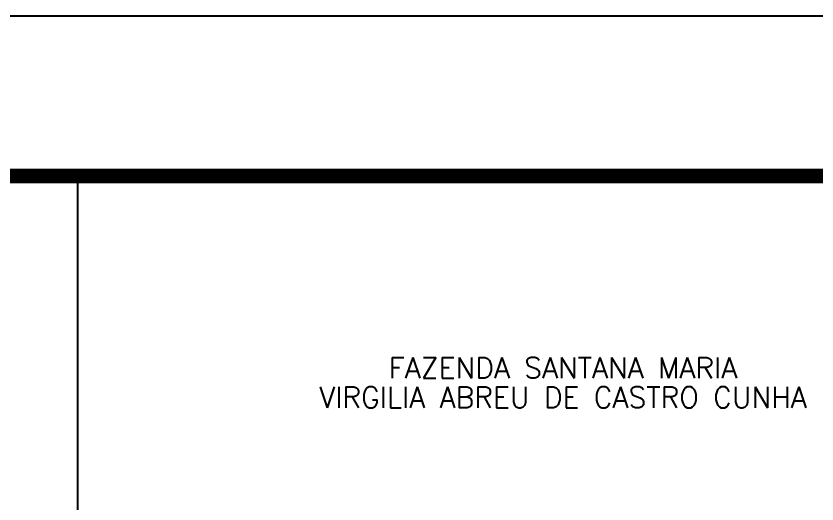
# Model space of a CAD drawing. Extents: x 725464 to 749663, y 7823017 to 7831417.
# Drawn here: x 729845 to 731848, y 7830196 to 7831417 of the extents above; entities that cross this region are included whole.
import ezdxf

# ---------------------------------------------------------------- set-up
doc = ezdxf.new("R2010")
doc.units = 0
doc.header["$MEASUREMENT"] = 0
doc.linetypes.add('CONTINUO', pattern=[0])
doc.linetypes.add('LIN0', pattern=[0])
for name, color, linetype in [('MALHA', 8, 'LIN0'), ('MARGEM', 7, 'CONTINUO'), ('TEXTO CONFORNTANTES', 7, 'Continuous')]:
    doc.layers.add(name, color=color, linetype=linetype)
doc.styles.add('SIMPLEX', font='simplex', dxfattribs={"height": 0.2})

msp = doc.modelspace()

# ---------------------------------------------------------------- linework, layer by layer
at = {"layer": 'MALHA', "color": 8}
msp.add_line((730000, 7827317.6), (730000, 7831016.6), dxfattribs=at)
at = {"layer": 'MARGEM', "color": 174, "linetype": 'LIN0', "flags": 128}
msp.add_lwpolyline([(737344.3, 7831416.6), (725464.3, 7831416.6), (725464.3, 7823016.6), (737344.3, 7823016.6)], close=True, dxfattribs=at)
at = {"layer": 'MARGEM', "color": 174, "linetype": 'LIN0', "const_width": 36.3, "flags": 128}
msp.add_lwpolyline([(736944.3, 7831016.6), (725864.3, 7831016.6), (725864.3, 7823416.6), (736944.3, 7823416.6)], close=True, dxfattribs=at)

# ---------------------------------------------------------------- texts
at = {"layer": 'TEXTO CONFORNTANTES', "linetype": 'Continuous', "insert": (731212.7, 7830499.7), "char_height": 52, "width": 1887.062, "attachment_point": 5, "line_spacing_factor": 0.85, "style": 'SIMPLEX'}
msp.add_mtext('FAZENDA SANTANA MARIA \\PVIRGILIA ABREU DE CASTRO CUNHA', dxfattribs=at)

doc.saveas('drawing.dxf')
